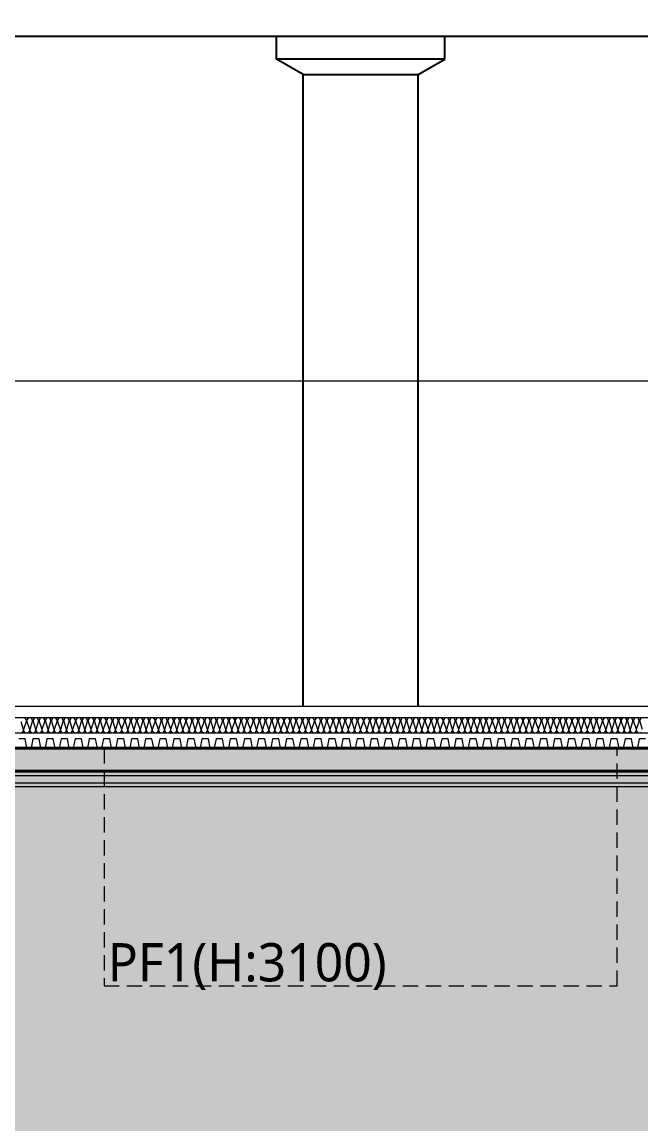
# Model space of a CAD drawing. Header units: millimetres. Extents: x 0 to 420000, y 0 to 297000.
# Drawn here: x 237592 to 245673, y 18995 to 33383 of the extents above; entities that cross this region are included whole.
import ezdxf
from ezdxf.enums import TextEntityAlignment as Align

# ---------------------------------------------------------------- set-up
doc = ezdxf.new("R2010")
doc.units = ezdxf.units.MM
doc.linetypes.add('CEN', pattern=[62, 60, -1, 0, -1])
doc.linetypes.add('HIDDEN', pattern=[0.375, 0.25, -0.125])
for name, color, linetype, lineweight in [('A-AXIS-LINE', 1, 'CEN', 15), ('A-CONC-LIN1', 2, 'Continuous', 40), ('A-ELEV-LIN2', 7, 'Continuous', 25), ('A-SECT-LIN3', 255, 'Continuous', 18), ('A-XXXX-DRBD', 9, 'Continuous', 20), ('A-XXXX-FIN2', 6, 'Continuous', 20), ('A-XXXX-HATC', 8, 'Continuous', 18), ('A-XXXX-HID', 8, 'HIDDEN', 18), ('A-XXXX-INSL2', 8, 'Continuous', 18)]:
    doc.layers.add(name, color=color, linetype=linetype, lineweight=lineweight)
doc.layers.add('A-CONC-SOLD', color=253, linetype='CEN')
doc.layers.add('A-XXXX-SOLD', color=252, linetype='Continuous')
doc.layers.add('A-XXXX-NPLT', color=144, linetype='Continuous', lineweight=15, plot=False)
doc.styles.add('맑은고딕', font='')
doc.styles.get('맑은고딕').set_extended_font_data('Malgun Gothic')

# ---------------------------------------------------------------- blocks, each defined once
blk = doc.blocks.new('axis(211208)')
at = {"layer": 'A-AXIS-LINE', "ltscale": 1000}
for p, q in [((4631788.1, -436868.7), (4955413.1, -436868.7)), ((4631788.1, -441118.7), (4955413.1, -441118.7)), ((4631788.1, -442118.7), (4955413.1, -442118.7))]:
    blk.add_line(p, q, dxfattribs=at)
blk = doc.blocks.new('지하2층')
at = {"layer": 'A-CONC-SOLD'}
h = blk.add_hatch(color=256, dxfattribs=at)
h.dxf.hatch_style = 1
h.paths.add_polyline_path([(4879374, -392169), (4878974, -392169), (4878974, -391119), (4878824, -391119), (4878824, -391369), (4878374, -391369), (4878374, -392369), (4878324, -392369), (4878324, -393069), (4878674, -393069), (4878674, -401669), (4877924, -401669), (4877924, -401119), (4877724, -401119), (4877724, -401669), (4801524, -401669), (4801524, -401129), (4801324, -401129), (4801324, -401969), (4801494, -401969), (4801479, -401978), (4801479, -402319), (4759169, -402319), (4759169, -401978), (4759154, -401969), (4759324, -401969), (4759324, -401129), (4759124, -401129), (4759124, -401669), (4682924, -401669), (4682924, -401119), (4682724, -401119), (4682724, -401669), (4681974, -401669), (4681974, -393069), (4682324, -393069), (4682324, -392369), (4682274, -392369), (4682274, -391369), (4681824, -391369), (4681824, -391119), (4681674, -391119), (4681674, -392169), (4681274, -392169), (4681274, -401969), (4758324, -401969), (4758324, -402619), (4802324, -402619), (4802324, -401969), (4879374, -401969)])
at = {"layer": 'A-CONC-LIN1'}
for points in [[(4681674, -391119), (4681674, -392169), (4681274, -392169), (4681274, -401969), (4758324, -401969), (4758324, -402619), (4802324, -402619), (4802324, -401969), (4879374, -401969), (4879374, -392169), (4878974, -392169), (4878974, -391119)], [(4878974, -391119), (4878824, -391119), (4878824, -391369), (4878374, -391369), (4878374, -392369), (4878324, -392369), (4878324, -393069), (4878674, -393069), (4878674, -401669), (4877924, -401669), (4877924, -401119), (4877724, -401119), (4877724, -401669), (4801524, -401669), (4801524, -401129), (4801324, -401129), (4801324, -401969), (4801494, -401969), (4801479, -401978), (4801479, -402319), (4759169, -402319)]]:
    blk.add_lwpolyline(points, dxfattribs=at)
at = {"layer": 'A-ELEV-LIN2'}
for p, q in [((4804074, -392369), (4822474, -392369)), ((4811224, -392669), (4811224, -392369)), ((4813424, -392669), (4813424, -392369)), ((4813424, -392669), (4811224, -392669)), ((4811574, -392869), (4811224, -392669)), ((4813074, -392869), (4813424, -392669)), ((4811574, -401119), (4811574, -392869)), ((4811574, -392869), (4813074, -392869)), ((4813074, -401119), (4813074, -392869))]:
    blk.add_line(p, q, dxfattribs=at)
at = {"layer": 'A-XXXX-DRBD'}
blk.add_lwpolyline([(4816043, -401544), (4815960, -401544), (4815937, -401669), (4815882, -401669), (4815859, -401544), (4815776, -401544), (4815753, -401669), (4815698, -401669), (4815675, -401544), (4815592, -401544), (4815569, -401669), (4815514, -401669), (4815491, -401544), (4815408, -401544), (4815385, -401669), (4815330, -401669), (4815307, -401544), (4815224, -401544), (4815201, -401669), (4815146, -401669), (4815123, -401544), (4815040, -401544), (4815016, -401669), (4814962, -401669), (4814938, -401544), (4814856, -401544), (4814832, -401669), (4814778, -401669), (4814754, -401544), (4814672, -401544), (4814648, -401669), (4814594, -401669), (4814570, -401544), (4814487, -401544), (4814464, -401669), (4814410, -401669), (4814386, -401544), (4814303, -401544), (4814280, -401669), (4814225, -401669), (4814202, -401544), (4814119, -401544), (4814096, -401669), (4814041, -401669), (4814018, -401544), (4813935, -401544), (4813912, -401669), (4813857, -401669), (4813834, -401544), (4813751, -401544), (4813728, -401669), (4813673, -401669), (4813650, -401544), (4813567, -401544), (4813544, -401669), (4813489, -401669), (4813466, -401544), (4813383, -401544), (4813360, -401669), (4813305, -401669), (4813282, -401544), (4813199, -401544), (4813176, -401669), (4813121, -401669), (4813098, -401544), (4813015, -401544), (4812991, -401669), (4812937, -401669), (4812914, -401544), (4812831, -401544), (4812807, -401669), (4812753, -401669), (4812729, -401544), (4812647, -401544), (4812623, -401669), (4812569, -401669), (4812545, -401544), (4812463, -401544), (4812439, -401669), (4812385, -401669), (4812361, -401544), (4812278, -401544), (4812255, -401669), (4812200, -401669), (4812177, -401544), (4812094, -401544), (4812071, -401669), (4812016, -401669), (4811993, -401544), (4811910, -401544), (4811887, -401669), (4811832, -401669), (4811809, -401544), (4811726, -401544), (4811703, -401669), (4811648, -401669), (4811625, -401544), (4811542, -401544), (4811519, -401669), (4811464, -401669), (4811441, -401544), (4811358, -401544), (4811335, -401669), (4811280, -401669), (4811257, -401544), (4811174, -401544), (4811151, -401669), (4811096, -401669), (4811073, -401544), (4810990, -401544), (4810966, -401669), (4810912, -401669), (4810889, -401544), (4810806, -401544), (4810782, -401669), (4810728, -401669), (4810704, -401544), (4810622, -401544), (4810598, -401669), (4810544, -401669), (4810520, -401544), (4810438, -401544), (4810414, -401669), (4810360, -401669), (4810336, -401544), (4810253, -401544), (4810230, -401669), (4810175, -401669), (4810152, -401544), (4810069, -401544), (4810046, -401669), (4809991, -401669), (4809968, -401544), (4809885, -401544), (4809862, -401669), (4809807, -401669), (4809784, -401544), (4809701, -401544), (4809678, -401669), (4809623, -401669), (4809600, -401544), (4809517, -401544), (4809494, -401669), (4809439, -401669), (4809416, -401544), (4809333, -401544), (4809310, -401669), (4809255, -401669), (4809232, -401544), (4809149, -401544), (4809126, -401669), (4809071, -401669), (4809048, -401544), (4808965, -401544), (4808941, -401669), (4808887, -401669), (4808864, -401544), (4808781, -401544), (4808757, -401669), (4808703, -401669), (4808679, -401544), (4808597, -401544), (4808573, -401669), (4808519, -401669), (4808495, -401544), (4808413, -401544), (4808389, -401669), (4808335, -401669), (4808311, -401544), (4808228, -401544), (4808205, -401669), (4808150, -401669), (4808127, -401544), (4808044, -401544), (4808021, -401669), (4807966, -401669), (4807943, -401544), (4807860, -401544)], dxfattribs=at)
at = {"layer": 'A-XXXX-FIN2'}
blk.add_lwpolyline([(4801424, -401119), (4877724, -401119)], dxfattribs=at)
at = {"layer": 'A-XXXX-INSL2'}
for points in [[(4877724, -401269), (4801534, -401269)], [(4816004, -401269), (4815982, -401277), (4815968, -401297), (4815968, -401319), (4816000, -401419)], [(4815986, -401461), (4815964, -401469), (4815942, -401461), (4815928, -401441), (4815928, -401419), (4815960, -401319), (4815960, -401297), (4815946, -401277), (4815924, -401269), (4815902, -401277), (4815888, -401297), (4815888, -401319), (4815920, -401419), (4815920, -401441), (4815906, -401461), (4815884, -401469), (4815862, -401461), (4815848, -401441), (4815848, -401419), (4815880, -401319), (4815880, -401297), (4815866, -401277), (4815844, -401269), (4815822, -401277), (4815808, -401297), (4815808, -401319), (4815840, -401419), (4815840, -401441), (4815826, -401461), (4815804, -401469), (4815782, -401461), (4815768, -401441), (4815768, -401419), (4815800, -401319), (4815800, -401297), (4815786, -401277), (4815764, -401269), (4815742, -401277), (4815728, -401297), (4815728, -401319), (4815760, -401419), (4815760, -401441), (4815746, -401461), (4815724, -401469), (4815702, -401461), (4815688, -401441), (4815688, -401419), (4815720, -401319), (4815720, -401297), (4815706, -401277), (4815684, -401269), (4815662, -401277), (4815648, -401297), (4815648, -401319), (4815680, -401419), (4815680, -401441), (4815666, -401461), (4815644, -401469), (4815622, -401461), (4815608, -401441), (4815608, -401419), (4815640, -401319), (4815640, -401297), (4815626, -401277), (4815604, -401269), (4815582, -401277), (4815568, -401297), (4815568, -401319), (4815600, -401419), (4815600, -401441), (4815586, -401461), (4815564, -401469), (4815542, -401461), (4815528, -401441), (4815528, -401419), (4815560, -401319), (4815560, -401297), (4815546, -401277), (4815524, -401269), (4815502, -401277), (4815488, -401297), (4815488, -401319), (4815520, -401419), (4815520, -401441), (4815506, -401461), (4815484, -401469), (4815462, -401461), (4815448, -401441), (4815448, -401419), (4815480, -401319), (4815480, -401297), (4815466, -401277), (4815444, -401269), (4815422, -401277), (4815408, -401297), (4815408, -401319), (4815440, -401419), (4815440, -401441), (4815426, -401461), (4815404, -401469), (4815382, -401461), (4815368, -401441), (4815368, -401419), (4815400, -401319), (4815400, -401297), (4815386, -401277), (4815364, -401269), (4815342, -401277), (4815328, -401297), (4815328, -401319), (4815360, -401419), (4815360, -401441), (4815346, -401461), (4815324, -401469), (4815302, -401461), (4815288, -401441), (4815288, -401419), (4815320, -401319), (4815320, -401297), (4815306, -401277), (4815284, -401269), (4815262, -401277), (4815248, -401297), (4815248, -401319), (4815280, -401419), (4815280, -401441), (4815266, -401461), (4815244, -401469), (4815222, -401461), (4815208, -401441), (4815208, -401419), (4815240, -401319), (4815240, -401297), (4815226, -401277), (4815204, -401269), (4815182, -401277), (4815168, -401297), (4815168, -401319), (4815200, -401419), (4815200, -401441), (4815186, -401461), (4815164, -401469), (4815142, -401461), (4815128, -401441), (4815128, -401419), (4815160, -401319), (4815160, -401297), (4815146, -401277), (4815124, -401269), (4815102, -401277), (4815088, -401297), (4815088, -401319), (4815120, -401419), (4815120, -401441), (4815106, -401461), (4815084, -401469), (4815062, -401461), (4815048, -401441), (4815048, -401419), (4815080, -401319), (4815080, -401297), (4815066, -401277), (4815044, -401269), (4815022, -401277), (4815008, -401297), (4815008, -401319), (4815040, -401419), (4815040, -401441), (4815026, -401461), (4815004, -401469), (4814982, -401461), (4814968, -401441), (4814968, -401419), (4815000, -401319), (4815000, -401297), (4814986, -401277), (4814964, -401269), (4814942, -401277), (4814928, -401297), (4814928, -401319), (4814960, -401419), (4814960, -401441), (4814946, -401461), (4814924, -401469), (4814902, -401461), (4814888, -401441), (4814888, -401419), (4814920, -401319), (4814920, -401297), (4814906, -401277), (4814884, -401269), (4814862, -401277), (4814848, -401297), (4814848, -401319), (4814880, -401419), (4814880, -401441), (4814866, -401461), (4814844, -401469), (4814822, -401461), (4814808, -401441), (4814808, -401419), (4814840, -401319), (4814840, -401297), (4814826, -401277), (4814804, -401269), (4814782, -401277), (4814768, -401297), (4814768, -401319), (4814800, -401419), (4814800, -401441), (4814786, -401461), (4814764, -401469), (4814742, -401461), (4814728, -401441), (4814728, -401419), (4814760, -401319), (4814760, -401297), (4814746, -401277), (4814724, -401269), (4814702, -401277), (4814688, -401297), (4814688, -401319), (4814720, -401419), (4814720, -401441), (4814706, -401461), (4814684, -401469), (4814662, -401461), (4814648, -401441), (4814648, -401419), (4814680, -401319), (4814680, -401297), (4814666, -401277), (4814644, -401269), (4814622, -401277), (4814608, -401297), (4814608, -401319), (4814640, -401419), (4814640, -401441), (4814626, -401461), (4814604, -401469), (4814582, -401461), (4814568, -401441), (4814568, -401419), (4814600, -401319), (4814600, -401297), (4814586, -401277), (4814564, -401269), (4814542, -401277), (4814528, -401297), (4814528, -401319), (4814560, -401419), (4814560, -401441), (4814546, -401461), (4814524, -401469), (4814502, -401461), (4814488, -401441), (4814488, -401419), (4814520, -401319), (4814520, -401297), (4814506, -401277), (4814484, -401269), (4814462, -401277), (4814448, -401297), (4814448, -401319), (4814480, -401419), (4814480, -401441), (4814466, -401461), (4814444, -401469), (4814422, -401461), (4814408, -401441), (4814408, -401419), (4814440, -401319), (4814440, -401297), (4814426, -401277), (4814404, -401269), (4814382, -401277), (4814368, -401297), (4814368, -401319), (4814400, -401419), (4814400, -401441), (4814386, -401461), (4814364, -401469), (4814342, -401461), (4814328, -401441), (4814328, -401419), (4814360, -401319), (4814360, -401297), (4814346, -401277), (4814324, -401269), (4814302, -401277), (4814288, -401297), (4814288, -401319), (4814320, -401419), (4814320, -401441), (4814306, -401461), (4814284, -401469), (4814262, -401461), (4814248, -401441), (4814248, -401419), (4814280, -401319), (4814280, -401297), (4814266, -401277), (4814244, -401269), (4814222, -401277), (4814208, -401297), (4814208, -401319), (4814240, -401419), (4814240, -401441), (4814226, -401461), (4814204, -401469), (4814182, -401461), (4814168, -401441), (4814168, -401419), (4814200, -401319), (4814200, -401297), (4814186, -401277), (4814164, -401269), (4814142, -401277), (4814128, -401297), (4814128, -401319), (4814160, -401419), (4814160, -401441), (4814146, -401461), (4814124, -401469), (4814102, -401461), (4814088, -401441), (4814088, -401419), (4814120, -401319), (4814120, -401297), (4814106, -401277), (4814084, -401269), (4814062, -401277), (4814048, -401297), (4814048, -401319), (4814080, -401419), (4814080, -401441), (4814066, -401461), (4814044, -401469), (4814022, -401461), (4814008, -401441), (4814008, -401419), (4814040, -401319), (4814040, -401297), (4814026, -401277), (4814004, -401269), (4813982, -401277), (4813968, -401297), (4813968, -401319), (4814000, -401419), (4814000, -401441), (4813986, -401461), (4813964, -401469), (4813942, -401461), (4813928, -401441), (4813928, -401419), (4813960, -401319), (4813960, -401297), (4813946, -401277), (4813924, -401269), (4813902, -401277), (4813888, -401297), (4813888, -401319), (4813920, -401419), (4813920, -401441), (4813906, -401461), (4813884, -401469), (4813862, -401461), (4813848, -401441), (4813848, -401419), (4813880, -401319), (4813880, -401297), (4813866, -401277), (4813844, -401269), (4813822, -401277), (4813808, -401297), (4813808, -401319), (4813840, -401419), (4813840, -401441), (4813826, -401461), (4813804, -401469), (4813782, -401461), (4813768, -401441), (4813768, -401419), (4813800, -401319), (4813800, -401297), (4813786, -401277), (4813764, -401269), (4813742, -401277), (4813728, -401297), (4813728, -401319), (4813760, -401419), (4813760, -401441), (4813746, -401461), (4813724, -401469), (4813702, -401461), (4813688, -401441), (4813688, -401419), (4813720, -401319), (4813720, -401297), (4813706, -401277), (4813684, -401269), (4813662, -401277), (4813648, -401297), (4813648, -401319), (4813680, -401419), (4813680, -401441), (4813666, -401461), (4813644, -401469), (4813622, -401461), (4813608, -401441), (4813608, -401419), (4813640, -401319), (4813640, -401297), (4813626, -401277), (4813604, -401269), (4813582, -401277), (4813568, -401297), (4813568, -401319), (4813600, -401419), (4813600, -401441), (4813586, -401461), (4813564, -401469), (4813542, -401461), (4813528, -401441), (4813528, -401419), (4813560, -401319), (4813560, -401297), (4813546, -401277), (4813524, -401269), (4813502, -401277), (4813488, -401297), (4813488, -401319), (4813520, -401419), (4813520, -401441), (4813506, -401461), (4813484, -401469), (4813462, -401461), (4813448, -401441), (4813448, -401419), (4813480, -401319), (4813480, -401297), (4813466, -401277), (4813444, -401269), (4813422, -401277), (4813408, -401297), (4813408, -401319), (4813440, -401419), (4813440, -401441), (4813426, -401461), (4813404, -401469), (4813382, -401461), (4813368, -401441), (4813368, -401419), (4813400, -401319), (4813400, -401297), (4813386, -401277), (4813364, -401269), (4813342, -401277), (4813328, -401297), (4813328, -401319), (4813360, -401419), (4813360, -401441), (4813346, -401461), (4813324, -401469), (4813302, -401461), (4813288, -401441), (4813288, -401419), (4813320, -401319), (4813320, -401297), (4813306, -401277), (4813284, -401269), (4813262, -401277), (4813248, -401297), (4813248, -401319), (4813280, -401419), (4813280, -401441), (4813266, -401461), (4813244, -401469), (4813222, -401461), (4813208, -401441), (4813208, -401419), (4813240, -401319), (4813240, -401297), (4813226, -401277), (4813204, -401269), (4813182, -401277), (4813168, -401297), (4813168, -401319), (4813200, -401419), (4813200, -401441), (4813186, -401461), (4813164, -401469), (4813142, -401461), (4813128, -401441), (4813128, -401419), (4813160, -401319), (4813160, -401297), (4813146, -401277), (4813124, -401269), (4813102, -401277), (4813088, -401297), (4813088, -401319), (4813120, -401419), (4813120, -401441), (4813106, -401461), (4813084, -401469), (4813062, -401461), (4813048, -401441), (4813048, -401419), (4813080, -401319), (4813080, -401297), (4813066, -401277), (4813044, -401269), (4813022, -401277), (4813008, -401297), (4813008, -401319), (4813040, -401419), (4813040, -401441), (4813026, -401461), (4813004, -401469), (4812982, -401461), (4812968, -401441), (4812968, -401419), (4813000, -401319), (4813000, -401297), (4812986, -401277), (4812964, -401269), (4812942, -401277), (4812928, -401297), (4812928, -401319), (4812960, -401419), (4812960, -401441), (4812946, -401461), (4812924, -401469), (4812902, -401461), (4812888, -401441), (4812888, -401419), (4812920, -401319), (4812920, -401297), (4812906, -401277), (4812884, -401269), (4812862, -401277), (4812848, -401297), (4812848, -401319), (4812880, -401419), (4812880, -401441), (4812866, -401461), (4812844, -401469), (4812822, -401461), (4812808, -401441), (4812808, -401419), (4812840, -401319), (4812840, -401297), (4812826, -401277), (4812804, -401269), (4812782, -401277), (4812768, -401297), (4812768, -401319), (4812800, -401419), (4812800, -401441), (4812786, -401461), (4812764, -401469), (4812742, -401461), (4812728, -401441), (4812728, -401419), (4812760, -401319), (4812760, -401297), (4812746, -401277), (4812724, -401269), (4812702, -401277), (4812688, -401297), (4812688, -401319), (4812720, -401419), (4812720, -401441), (4812706, -401461), (4812684, -401469), (4812662, -401461), (4812648, -401441), (4812648, -401419), (4812680, -401319), (4812680, -401297), (4812666, -401277), (4812644, -401269), (4812622, -401277), (4812608, -401297), (4812608, -401319), (4812640, -401419), (4812640, -401441), (4812626, -401461), (4812604, -401469), (4812582, -401461), (4812568, -401441), (4812568, -401419), (4812600, -401319), (4812600, -401297), (4812586, -401277), (4812564, -401269), (4812542, -401277), (4812528, -401297), (4812528, -401319), (4812560, -401419), (4812560, -401441), (4812546, -401461), (4812524, -401469), (4812502, -401461), (4812488, -401441), (4812488, -401419), (4812520, -401319), (4812520, -401297), (4812506, -401277), (4812484, -401269), (4812462, -401277), (4812448, -401297), (4812448, -401319), (4812480, -401419), (4812480, -401441), (4812466, -401461), (4812444, -401469), (4812422, -401461), (4812408, -401441), (4812408, -401419), (4812440, -401319), (4812440, -401297), (4812426, -401277), (4812404, -401269), (4812382, -401277), (4812368, -401297), (4812368, -401319), (4812400, -401419), (4812400, -401441), (4812386, -401461), (4812364, -401469), (4812342, -401461), (4812328, -401441), (4812328, -401419), (4812360, -401319), (4812360, -401297), (4812346, -401277), (4812324, -401269), (4812302, -401277), (4812288, -401297), (4812288, -401319), (4812320, -401419), (4812320, -401441), (4812306, -401461), (4812284, -401469), (4812262, -401461), (4812248, -401441), (4812248, -401419), (4812280, -401319), (4812280, -401297), (4812266, -401277), (4812244, -401269), (4812222, -401277), (4812208, -401297), (4812208, -401319), (4812240, -401419), (4812240, -401441), (4812226, -401461), (4812204, -401469), (4812182, -401461), (4812168, -401441), (4812168, -401419), (4812200, -401319), (4812200, -401297), (4812186, -401277), (4812164, -401269), (4812142, -401277), (4812128, -401297), (4812128, -401319), (4812160, -401419), (4812160, -401441), (4812146, -401461), (4812124, -401469), (4812102, -401461), (4812088, -401441), (4812088, -401419), (4812120, -401319), (4812120, -401297), (4812106, -401277), (4812084, -401269), (4812062, -401277), (4812048, -401297), (4812048, -401319), (4812080, -401419), (4812080, -401441), (4812066, -401461), (4812044, -401469), (4812022, -401461), (4812008, -401441), (4812008, -401419), (4812040, -401319), (4812040, -401297), (4812026, -401277), (4812004, -401269), (4811982, -401277), (4811968, -401297), (4811968, -401319), (4812000, -401419), (4812000, -401441), (4811986, -401461), (4811964, -401469), (4811942, -401461), (4811928, -401441), (4811928, -401419), (4811960, -401319), (4811960, -401297), (4811946, -401277), (4811924, -401269), (4811902, -401277), (4811888, -401297), (4811888, -401319), (4811920, -401419), (4811920, -401441), (4811906, -401461), (4811884, -401469), (4811862, -401461), (4811848, -401441), (4811848, -401419), (4811880, -401319), (4811880, -401297), (4811866, -401277), (4811844, -401269), (4811822, -401277), (4811808, -401297), (4811808, -401319), (4811840, -401419), (4811840, -401441), (4811826, -401461), (4811804, -401469), (4811782, -401461), (4811768, -401441), (4811768, -401419), (4811800, -401319), (4811800, -401297), (4811786, -401277), (4811764, -401269), (4811742, -401277), (4811728, -401297), (4811728, -401319), (4811760, -401419), (4811760, -401441), (4811746, -401461), (4811724, -401469), (4811702, -401461), (4811688, -401441), (4811688, -401419), (4811720, -401319), (4811720, -401297), (4811706, -401277), (4811684, -401269), (4811662, -401277), (4811648, -401297), (4811648, -401319), (4811680, -401419), (4811680, -401441), (4811666, -401461), (4811644, -401469), (4811622, -401461), (4811608, -401441), (4811608, -401419), (4811640, -401319), (4811640, -401297), (4811626, -401277), (4811604, -401269), (4811582, -401277), (4811568, -401297), (4811568, -401319), (4811600, -401419), (4811600, -401441), (4811586, -401461), (4811564, -401469), (4811542, -401461), (4811528, -401441), (4811528, -401419), (4811560, -401319), (4811560, -401297), (4811546, -401277), (4811524, -401269), (4811502, -401277), (4811488, -401297), (4811488, -401319), (4811520, -401419), (4811520, -401441), (4811506, -401461), (4811484, -401469), (4811462, -401461), (4811448, -401441), (4811448, -401419), (4811480, -401319), (4811480, -401297), (4811466, -401277), (4811444, -401269), (4811422, -401277), (4811408, -401297), (4811408, -401319), (4811440, -401419), (4811440, -401441), (4811426, -401461), (4811404, -401469), (4811382, -401461), (4811368, -401441), (4811368, -401419), (4811400, -401319), (4811400, -401297), (4811386, -401277), (4811364, -401269), (4811342, -401277), (4811328, -401297), (4811328, -401319), (4811360, -401419), (4811360, -401441), (4811346, -401461), (4811324, -401469), (4811302, -401461), (4811288, -401441), (4811288, -401419), (4811320, -401319), (4811320, -401297), (4811306, -401277), (4811284, -401269), (4811262, -401277), (4811248, -401297), (4811248, -401319), (4811280, -401419), (4811280, -401441), (4811266, -401461), (4811244, -401469), (4811222, -401461), (4811208, -401441), (4811208, -401419), (4811240, -401319), (4811240, -401297), (4811226, -401277), (4811204, -401269), (4811182, -401277), (4811168, -401297), (4811168, -401319), (4811200, -401419), (4811200, -401441), (4811186, -401461), (4811164, -401469), (4811142, -401461), (4811128, -401441), (4811128, -401419), (4811160, -401319), (4811160, -401297), (4811146, -401277), (4811124, -401269), (4811102, -401277), (4811088, -401297), (4811088, -401319), (4811120, -401419), (4811120, -401441), (4811106, -401461), (4811084, -401469), (4811062, -401461), (4811048, -401441), (4811048, -401419), (4811080, -401319), (4811080, -401297), (4811066, -401277), (4811044, -401269), (4811022, -401277), (4811008, -401297), (4811008, -401319), (4811040, -401419), (4811040, -401441), (4811026, -401461), (4811004, -401469), (4810982, -401461), (4810968, -401441), (4810968, -401419), (4811000, -401319), (4811000, -401297), (4810986, -401277), (4810964, -401269), (4810942, -401277), (4810928, -401297), (4810928, -401319), (4810960, -401419), (4810960, -401441), (4810946, -401461), (4810924, -401469), (4810902, -401461), (4810888, -401441), (4810888, -401419), (4810920, -401319), (4810920, -401297), (4810906, -401277), (4810884, -401269), (4810862, -401277), (4810848, -401297), (4810848, -401319), (4810880, -401419), (4810880, -401441), (4810866, -401461), (4810844, -401469), (4810822, -401461), (4810808, -401441), (4810808, -401419), (4810840, -401319), (4810840, -401297), (4810826, -401277), (4810804, -401269), (4810782, -401277), (4810768, -401297), (4810768, -401319), (4810800, -401419), (4810800, -401441), (4810786, -401461), (4810764, -401469), (4810742, -401461), (4810728, -401441), (4810728, -401419), (4810760, -401319), (4810760, -401297), (4810746, -401277), (4810724, -401269), (4810702, -401277), (4810688, -401297), (4810688, -401319), (4810720, -401419), (4810720, -401441), (4810706, -401461), (4810684, -401469), (4810662, -401461), (4810648, -401441), (4810648, -401419), (4810680, -401319), (4810680, -401297), (4810666, -401277), (4810644, -401269), (4810622, -401277), (4810608, -401297), (4810608, -401319), (4810640, -401419), (4810640, -401441), (4810626, -401461), (4810604, -401469), (4810582, -401461), (4810568, -401441), (4810568, -401419), (4810600, -401319), (4810600, -401297), (4810586, -401277), (4810564, -401269), (4810542, -401277), (4810528, -401297), (4810528, -401319), (4810560, -401419), (4810560, -401441), (4810546, -401461), (4810524, -401469), (4810502, -401461), (4810488, -401441), (4810488, -401419), (4810520, -401319), (4810520, -401297), (4810506, -401277), (4810484, -401269), (4810462, -401277), (4810448, -401297), (4810448, -401319), (4810480, -401419), (4810480, -401441), (4810466, -401461), (4810444, -401469), (4810422, -401461), (4810408, -401441), (4810408, -401419), (4810440, -401319), (4810440, -401297), (4810426, -401277), (4810404, -401269), (4810382, -401277), (4810368, -401297), (4810368, -401319), (4810400, -401419), (4810400, -401441), (4810386, -401461), (4810364, -401469), (4810342, -401461), (4810328, -401441), (4810328, -401419), (4810360, -401319), (4810360, -401297), (4810346, -401277), (4810324, -401269), (4810302, -401277), (4810288, -401297), (4810288, -401319), (4810320, -401419), (4810320, -401441), (4810306, -401461), (4810284, -401469), (4810262, -401461), (4810248, -401441), (4810248, -401419), (4810280, -401319), (4810280, -401297), (4810266, -401277), (4810244, -401269), (4810222, -401277), (4810208, -401297), (4810208, -401319), (4810240, -401419), (4810240, -401441), (4810226, -401461), (4810204, -401469), (4810182, -401461), (4810168, -401441), (4810168, -401419), (4810200, -401319), (4810200, -401297), (4810186, -401277), (4810164, -401269), (4810142, -401277), (4810128, -401297), (4810128, -401319), (4810160, -401419), (4810160, -401441), (4810146, -401461), (4810124, -401469), (4810102, -401461), (4810088, -401441), (4810088, -401419), (4810120, -401319), (4810120, -401297), (4810106, -401277), (4810084, -401269), (4810062, -401277), (4810048, -401297), (4810048, -401319), (4810080, -401419), (4810080, -401441), (4810066, -401461), (4810044, -401469), (4810022, -401461), (4810008, -401441), (4810008, -401419), (4810040, -401319), (4810040, -401297), (4810026, -401277), (4810004, -401269), (4809982, -401277), (4809968, -401297), (4809968, -401319), (4810000, -401419), (4810000, -401441), (4809986, -401461), (4809964, -401469), (4809942, -401461), (4809928, -401441), (4809928, -401419), (4809960, -401319), (4809960, -401297), (4809946, -401277), (4809924, -401269), (4809902, -401277), (4809888, -401297), (4809888, -401319), (4809920, -401419), (4809920, -401441), (4809906, -401461), (4809884, -401469), (4809862, -401461), (4809848, -401441), (4809848, -401419), (4809880, -401319), (4809880, -401297), (4809866, -401277), (4809844, -401269), (4809822, -401277), (4809808, -401297), (4809808, -401319), (4809840, -401419), (4809840, -401441), (4809826, -401461), (4809804, -401469), (4809782, -401461), (4809768, -401441), (4809768, -401419), (4809800, -401319), (4809800, -401297), (4809786, -401277), (4809764, -401269), (4809742, -401277), (4809728, -401297), (4809728, -401319), (4809760, -401419), (4809760, -401441), (4809746, -401461), (4809724, -401469), (4809702, -401461), (4809688, -401441), (4809688, -401419), (4809720, -401319), (4809720, -401297), (4809706, -401277), (4809684, -401269), (4809662, -401277), (4809648, -401297), (4809648, -401319), (4809680, -401419), (4809680, -401441), (4809666, -401461), (4809644, -401469), (4809622, -401461), (4809608, -401441), (4809608, -401419), (4809640, -401319), (4809640, -401297), (4809626, -401277), (4809604, -401269), (4809582, -401277), (4809568, -401297), (4809568, -401319), (4809600, -401419), (4809600, -401441), (4809586, -401461), (4809564, -401469), (4809542, -401461), (4809528, -401441), (4809528, -401419), (4809560, -401319), (4809560, -401297), (4809546, -401277), (4809524, -401269), (4809502, -401277), (4809488, -401297), (4809488, -401319), (4809520, -401419), (4809520, -401441), (4809506, -401461), (4809484, -401469), (4809462, -401461), (4809448, -401441), (4809448, -401419), (4809480, -401319), (4809480, -401297), (4809466, -401277), (4809444, -401269), (4809422, -401277), (4809408, -401297), (4809408, -401319), (4809440, -401419), (4809440, -401441), (4809426, -401461), (4809404, -401469), (4809382, -401461), (4809368, -401441), (4809368, -401419), (4809400, -401319), (4809400, -401297), (4809386, -401277), (4809364, -401269), (4809342, -401277), (4809328, -401297), (4809328, -401319), (4809360, -401419), (4809360, -401441), (4809346, -401461), (4809324, -401469), (4809302, -401461), (4809288, -401441), (4809288, -401419), (4809320, -401319), (4809320, -401297), (4809306, -401277), (4809284, -401269), (4809262, -401277), (4809248, -401297), (4809248, -401319), (4809280, -401419), (4809280, -401441), (4809266, -401461), (4809244, -401469), (4809222, -401461), (4809208, -401441), (4809208, -401419), (4809240, -401319), (4809240, -401297), (4809226, -401277), (4809204, -401269), (4809182, -401277), (4809168, -401297), (4809168, -401319), (4809200, -401419), (4809200, -401441), (4809186, -401461), (4809164, -401469), (4809142, -401461), (4809128, -401441), (4809128, -401419), (4809160, -401319), (4809160, -401297), (4809146, -401277), (4809124, -401269), (4809102, -401277), (4809088, -401297), (4809088, -401319), (4809120, -401419), (4809120, -401441), (4809106, -401461), (4809084, -401469), (4809062, -401461), (4809048, -401441), (4809048, -401419), (4809080, -401319), (4809080, -401297), (4809066, -401277), (4809044, -401269), (4809022, -401277), (4809008, -401297), (4809008, -401319), (4809040, -401419), (4809040, -401441), (4809026, -401461), (4809004, -401469), (4808982, -401461), (4808968, -401441), (4808968, -401419), (4809000, -401319), (4809000, -401297), (4808986, -401277), (4808964, -401269), (4808942, -401277), (4808928, -401297), (4808928, -401319), (4808960, -401419), (4808960, -401441), (4808946, -401461), (4808924, -401469), (4808902, -401461), (4808888, -401441), (4808888, -401419), (4808920, -401319), (4808920, -401297), (4808906, -401277), (4808884, -401269), (4808862, -401277), (4808848, -401297), (4808848, -401319), (4808880, -401419), (4808880, -401441), (4808866, -401461), (4808844, -401469), (4808822, -401461), (4808808, -401441), (4808808, -401419), (4808840, -401319), (4808840, -401297), (4808826, -401277), (4808804, -401269), (4808782, -401277), (4808768, -401297), (4808768, -401319), (4808800, -401419), (4808800, -401441), (4808786, -401461), (4808764, -401469), (4808742, -401461), (4808728, -401441), (4808728, -401419), (4808760, -401319), (4808760, -401297), (4808746, -401277), (4808724, -401269), (4808702, -401277), (4808688, -401297), (4808688, -401319), (4808720, -401419), (4808720, -401441), (4808706, -401461), (4808684, -401469), (4808662, -401461), (4808648, -401441), (4808648, -401419), (4808680, -401319), (4808680, -401297), (4808666, -401277), (4808644, -401269), (4808622, -401277), (4808608, -401297), (4808608, -401319), (4808640, -401419), (4808640, -401441), (4808626, -401461), (4808604, -401469), (4808582, -401461), (4808568, -401441), (4808568, -401419), (4808600, -401319), (4808600, -401297), (4808586, -401277), (4808564, -401269), (4808542, -401277), (4808528, -401297), (4808528, -401319), (4808560, -401419), (4808560, -401441), (4808546, -401461), (4808524, -401469), (4808502, -401461), (4808488, -401441), (4808488, -401419), (4808520, -401319), (4808520, -401297), (4808506, -401277), (4808484, -401269), (4808462, -401277), (4808448, -401297), (4808448, -401319), (4808480, -401419), (4808480, -401441), (4808466, -401461), (4808444, -401469), (4808422, -401461), (4808408, -401441), (4808408, -401419), (4808440, -401319), (4808440, -401297), (4808426, -401277), (4808404, -401269), (4808382, -401277), (4808368, -401297), (4808368, -401319), (4808400, -401419), (4808400, -401441), (4808386, -401461), (4808364, -401469), (4808342, -401461), (4808328, -401441), (4808328, -401419), (4808360, -401319), (4808360, -401297), (4808346, -401277), (4808324, -401269), (4808302, -401277), (4808288, -401297), (4808288, -401319), (4808320, -401419), (4808320, -401441), (4808306, -401461), (4808284, -401469), (4808262, -401461), (4808248, -401441), (4808248, -401419), (4808280, -401319), (4808280, -401297), (4808266, -401277), (4808244, -401269), (4808222, -401277), (4808208, -401297), (4808208, -401319), (4808240, -401419), (4808240, -401441), (4808226, -401461), (4808204, -401469), (4808182, -401461), (4808168, -401441), (4808168, -401419), (4808200, -401319), (4808200, -401297), (4808186, -401277), (4808164, -401269), (4808142, -401277), (4808128, -401297), (4808128, -401319), (4808160, -401419), (4808160, -401441), (4808146, -401461), (4808124, -401469), (4808102, -401461), (4808088, -401441), (4808088, -401419), (4808120, -401319), (4808120, -401297), (4808106, -401277), (4808084, -401269), (4808062, -401277), (4808048, -401297), (4808048, -401319), (4808080, -401419), (4808080, -401441), (4808066, -401461), (4808044, -401469), (4808022, -401461), (4808008, -401441), (4808008, -401419), (4808040, -401319), (4808040, -401297), (4808026, -401277), (4808004, -401269), (4807982, -401277), (4807968, -401297), (4807968, -401319), (4808000, -401419), (4808000, -401441), (4807986, -401461), (4807964, -401469), (4807942, -401461), (4807928, -401441), (4807928, -401419), (4807960, -401319), (4807960, -401297), (4807946, -401277), (4807924, -401269), (4807902, -401277)], [(4807888, -401319), (4807920, -401419), (4807920, -401441), (4807906, -401461), (4807884, -401469)], [(4877724, -401469), (4801534, -401469)]]:
    blk.add_lwpolyline(points, dxfattribs=at)
blk = doc.blocks.new('PF1_2')
at = {"layer": 'A-XXXX-HID', "color": 0, "ltscale": 800}
blk.add_lwpolyline([(-3350, 0), (-3350, -3100), (3350, -3100), (3350, 0)], close=True, dxfattribs=at)
at = {"layer": 'A-XXXX-NPLT', "style": '맑은고딕'}
blk.add_text('PF1(H:3100)', height=500, dxfattribs=at).set_placement((-1480, -2845), align=Align.MIDDLE)

msp = doc.modelspace()

# ---------------------------------------------------------------- hatches: boundary and pattern name
at = {"layer": 'A-XXXX-HATC'}
h = msp.add_hatch(dxfattribs=at)
h.set_pattern_fill('DOTS', color=256, scale=10)
h.set_pattern_definition([(0, (0, -50), (7.9375, 15.875), [0, -15.875])])
h.paths.add_polyline_path([(232012.5, 23600), (309062.5, 23600), (309062.5, 23540), (232012.5, 23540)])
h = msp.add_hatch(dxfattribs=at)
h.set_pattern_fill('돌01', color=256, scale=200)
h.set_pattern_definition([(0, (40, -50), (200, 200), [60, -140]), (0, (160, -30), (200, 200), [50, -150]), (0, (150, -20), (200, 200), [40, -160]), (0, (90, 30), (200, 200), [30, -30, 40, -100]), (0, (90, 40), (200, 200), [40, -10, 50, -100]), (0, (0, 80), (200, 200), [50, -150]), (0, (190, 90), (200, 200), [50, -150]), (90, (0, -10), (-200, 200), [30, -170]), (90, (30, 140), (-200, 200), [20, -180]), (90, (40, -50), (-200, 200), [30, -170]), (90, (60, 130), (-200, 200), [10, -190]), (90, (70, 50), (-200, 200), [30, -170]), (90, (90, -20), (-200, 200), [50, -150]), (90, (110, 120), (-200, 200), [30, -170]), (90, (130, 40), (-200, 200), [40, -160]), (90, (140, 40), (-200, 200), [40, -160]), (90, (160, -50), (-200, 200), [20, -180]), (90, (190, -20), (-200, 200), [50, -150]), (45, (20, -30), (0, 200), [84.8528, -197.98991]), (45, (40, -20), (0, 200), [42.4264, -240.41631]), (45, (130, 90), (0, 200), [56.56854, -226.27417]), (45, (130, 100), (0, 200), [42.4264, -240.41631]), (135, (60, 80), (-200, 2e-14), [14.1422, -268.70051]), (135, (20, -30), (-200, 2e-14), [28.2842, -254.55851]), (135, (80, 30), (-200, 2e-14), [28.2842, -254.55851]), (135, (130, 80), (-200, 2e-14), [28.2842, -254.55851]), (135, (190, 120), (-200, 2e-14), [42.4264, -240.41631]), (135, (190, 110), (-200, 2e-14), [28.2842, -254.55851]), (135, (180, 130), (-200, 2e-14), [28.2842, -254.55851]), (135, (120, -50), (-200, 2e-14), [42.4264, -240.41631]), (26.56505, (180, 70), (200, 8e-08), [22.36, -424.8536]), (26.56505, (130, 20), (200, 8e-08), [22.36, -424.8536]), (26.56505, (60, 80), (200, 8e-08), [44.72, -402.4936]), (26.56505, (70, 130), (200, 8e-08), [44.72, -402.4936]), (26.56505, (70, 80), (200, 8e-08), [44.72, -402.4936]), (26.56505, (190, 120), (200, 8e-08), [44.72, -402.4936]), (26.56505, (0, 20), (200, 8e-08), [67.082, -380.1316]), (26.56505, (0, 30), (200, 8e-08), [67.082, -380.1316]), (26.56505, (0, 110), (200, 8e-08), [67.082, -380.1316]), (63.43495, (100, 100), (1e-08, 200), [22.36, -424.8536]), (63.43495, (190, 90), (1e-08, 200), [22.36, -268.333595, 44.72, -111.8]), (63.43495, (170, 70), (1e-08, 200), [44.72, -402.4936]), (63.43495, (50, 90), (1e-08, 200), [44.72, -402.4936]), (63.43495, (40, 90), (1e-08, 200), [44.72, -402.4936]), (63.43495, (110, 110), (1e-08, 200), [67.082, -380.1316]), (116.56505, (60, 60), (-8e-08, 200), [22.36, -424.8536]), (116.56505, (190, 40), (-8e-08, 200), [22.36, -424.8536]), (116.56505, (150, -20), (-8e-08, 200), [44.72, -402.4936]), (116.56505, (140, -10), (-8e-08, 200), [44.72, -402.4936]), (116.56505, (160, 130), (-8e-08, 200), [44.72, -402.4936]), (116.56505, (0, 30), (-8e-08, 200), [44.72, -402.4936]), (116.56505, (100, -50), (-8e-08, 200), [67.082, -380.1316]), (153.43495, (170, 70), (-200, 1e-08), [44.72, -402.4936]), (153.43495, (180, 60), (-200, 1e-08), [44.72, -402.4936]), (153.43495, (30, -40), (-200, 1e-08), [22.36, -424.8536]), (153.43495, (90, 40), (-200, 1e-08), [22.36, -424.8536]), (153.43495, (130, 100), (-200, 1e-08), [22.36, -424.8536])])
h.paths.add_polyline_path([(309062.5, 23540), (232012.5, 23540), (232012.5, 23400), (309062.5, 23400)])
at = {"layer": 'A-XXXX-SOLD'}
h = msp.add_hatch(color=256, dxfattribs=at)
h.dxf.hatch_style = 1
edge = h.paths.add_edge_path()
edge.add_line((188012.5, 23400), (110962.5, 23400))
edge.add_line((110962.5, 23400), (110962.5, 33150))
edge.add_line((110962.5, 33150), (101437.5, 33150))
edge.add_line((101437.5, 33150), (101437.5, 32915.6))
edge.add_arc((97287.5, -3706.2), 36856.3, 83.53481, 96.46519)
edge.add_line((93137.5, 32915.6), (93137.5, 33150))
edge.add_line((93137.5, 33150), (50200, 33150))
edge.add_line((50200, 33150), (50200, 14450))
edge.add_line((50200, 14450), (373825, 14450))
edge.add_line((373825, 14450), (373825, 33150))
edge.add_line((373825, 33150), (343047.9, 33150))
edge.add_line((343047.9, 33150), (343047.9, 32941.7))
edge.add_arc((327897.9, -517956.2), 551106.3, 88.424731, 91.575269)
edge.add_line((312747.9, 32941.7), (312747.9, 33150))
edge.add_line((312747.9, 33150), (309062.5, 33150))
edge.add_line((309062.5, 33150), (309062.5, 23400))
edge.add_line((309062.5, 23400), (232012.5, 23400))
edge.add_line((232012.5, 23400), (232012.5, 22750))
edge.add_line((232012.5, 22750), (188012.5, 22750))
edge.add_line((188012.5, 22750), (188012.5, 23400))

# ---------------------------------------------------------------- linework, layer by layer
at = {"layer": 'A-SECT-LIN3'}
msp.add_lwpolyline([(232012.5, 23600), (309062.5, 23600), (309062.5, 23540), (232012.5, 23540)], close=True, dxfattribs=at)
at = {"layer": 'A-XXXX-HATC'}
msp.add_lwpolyline([(309062.5, 23540), (232012.5, 23540), (232012.5, 23400), (309062.5, 23400)], close=True, dxfattribs=at)

# ---------------------------------------------------------------- block references
for name, p in [('지하2층', (-4570311.3, 425568.7)), ('PF1_2', (242012.5, 23900))]:
    msp.add_blockref(name, p)
at = {"layer": 'A-AXIS-LINE'}
msp.add_blockref('axis(211208)', (-4581588.1, 465568.7), dxfattribs=at)

doc.saveas('drawing.dxf')
